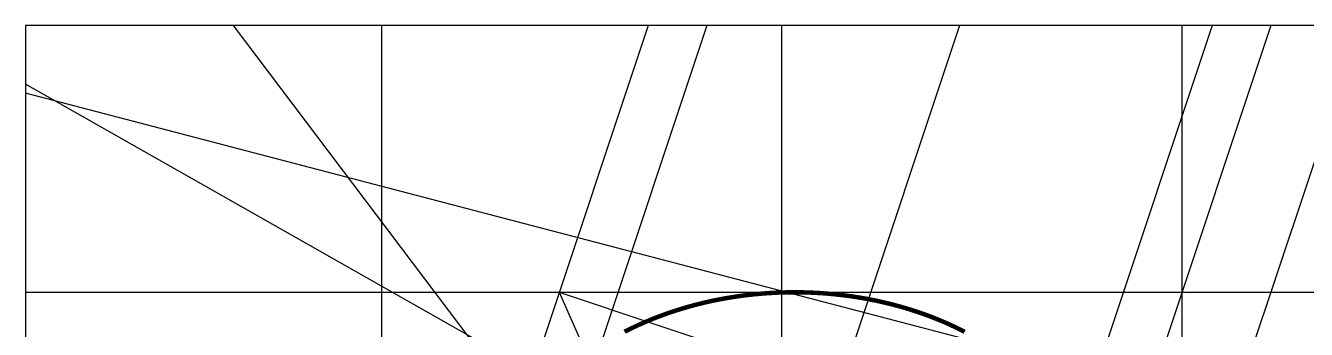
# Model space of a CAD drawing. Extents: x -732 to 2500, y -1000 to 1032.
# Drawn here: x 1000 to 1288, y -768.3 to -700 of the extents above; entities that cross this region are included whole.
import ezdxf

# ---------------------------------------------------------------- set-up
doc = ezdxf.new("R2010")
doc.units = 0
doc.header["$MEASUREMENT"] = 0
doc.layers.add('Text 5', color=242, linetype='Continuous')
doc.layers.add('Text 5 Guide', color=254, linetype='Continuous')

msp = doc.modelspace()

# ---------------------------------------------------------------- linework, layer by layer
at = {"layer": 'Text 5'}
msp.add_lwpolyline([(1000, -1000), (1700, -1000), (1700, -700), (1000, -700)], close=True, dxfattribs=at)
at = {"layer": 'Text 5', "const_width": 1}
msp.add_lwpolyline([(1134.69, -768.88), (1134.81, -768.81), (1134.94, -768.75), (1135.07, -768.68), (1135.19, -768.62), (1135.32, -768.56), (1135.45, -768.49), (1135.58, -768.43), (1135.7, -768.36), (1135.83, -768.3), (1135.96, -768.24), (1136.09, -768.18), (1136.22, -768.11), (1136.34, -768.05), (1136.47, -767.99), (1136.6, -767.93), (1136.73, -767.87), (1136.86, -767.8), (1136.99, -767.74), (1137.12, -767.68), (1137.25, -767.62), (1137.38, -767.56), (1137.51, -767.5), (1137.64, -767.44), (1137.77, -767.38), (1137.9, -767.32), (1138.03, -767.26), (1138.16, -767.2), (1138.29, -767.14), (1138.42, -767.09), (1138.55, -767.03), (1138.68, -766.97), (1138.82, -766.91), (1138.95, -766.85), (1139.08, -766.8), (1139.21, -766.74), (1139.34, -766.68), (1139.48, -766.63), (1139.61, -766.57), (1139.74, -766.51), (1139.87, -766.46), (1140.01, -766.4), (1140.14, -766.35), (1140.27, -766.29), (1140.41, -766.24), (1140.54, -766.18), (1140.67, -766.13), (1140.81, -766.07), (1140.94, -766.02), (1141.07, -765.96), (1141.21, -765.91), (1141.34, -765.86), (1141.48, -765.8), (1141.61, -765.75), (1141.75, -765.7), (1141.88, -765.65), (1142.02, -765.59), (1142.15, -765.54), (1142.29, -765.49), (1142.42, -765.44), (1142.56, -765.39), (1142.69, -765.34), (1142.83, -765.29), (1142.96, -765.24), (1143.1, -765.19), (1143.24, -765.14), (1143.37, -765.09), (1143.51, -765.04), (1143.65, -764.99), (1143.78, -764.94), (1143.92, -764.89), (1144.06, -764.84), (1144.19, -764.79), (1144.33, -764.74), (1144.47, -764.7), (1144.6, -764.65), (1144.74, -764.6), (1144.88, -764.55), (1145.02, -764.51), (1145.16, -764.46), (1145.29, -764.41), (1145.43, -764.37), (1145.57, -764.32), (1145.71, -764.28), (1145.85, -764.23), (1145.99, -764.19), (1146.12, -764.14), (1146.26, -764.1), (1146.4, -764.05), (1146.54, -764.01), (1146.68, -763.96), (1146.82, -763.92), (1146.96, -763.88), (1147.1, -763.83), (1147.24, -763.79), (1147.38, -763.75), (1147.52, -763.7), (1147.66, -763.66), (1147.8, -763.62), (1147.94, -763.58), (1148.08, -763.54), (1148.22, -763.49), (1148.36, -763.45), (1148.5, -763.41), (1148.64, -763.37), (1148.78, -763.33), (1148.92, -763.29), (1149.06, -763.25), (1149.21, -763.21), (1149.35, -763.17), (1149.49, -763.13), (1149.63, -763.09), (1149.77, -763.05), (1149.91, -763.02), (1150.05, -762.98), (1150.2, -762.94), (1150.34, -762.9), (1150.48, -762.86), (1150.62, -762.83), (1150.77, -762.79), (1150.91, -762.75), (1151.05, -762.72), (1151.19, -762.68), (1151.34, -762.64), (1151.48, -762.61), (1151.62, -762.57), (1151.76, -762.54), (1151.91, -762.5), (1152.05, -762.47), (1152.19, -762.43), (1152.34, -762.4), (1152.48, -762.36), (1152.62, -762.33), (1152.77, -762.3), (1152.91, -762.26), (1153.06, -762.23), (1153.2, -762.2), (1153.34, -762.16), (1153.49, -762.13), (1153.63, -762.1), (1153.78, -762.07), (1153.92, -762.04), (1154.06, -762), (1154.21, -761.97), (1154.35, -761.94), (1154.5, -761.91), (1154.64, -761.88), (1154.79, -761.85), (1154.93, -761.82), (1155.08, -761.79), (1155.22, -761.76), (1155.37, -761.73), (1155.51, -761.7), (1155.66, -761.67), (1155.8, -761.65), (1155.95, -761.62), (1156.09, -761.59), (1156.24, -761.56), (1156.38, -761.53), (1156.53, -761.51), (1156.68, -761.48), (1156.82, -761.45), (1156.97, -761.43), (1157.11, -761.4), (1157.26, -761.37), (1157.41, -761.35), (1157.55, -761.32), (1157.7, -761.3), (1157.84, -761.27), (1157.99, -761.25), (1158.14, -761.22), (1158.28, -761.2), (1158.43, -761.17), (1158.58, -761.15), (1158.72, -761.13), (1158.87, -761.1), (1159.02, -761.08), (1159.16, -761.06), (1159.31, -761.03), (1159.46, -761.01), (1159.61, -760.99), (1159.75, -760.97), (1159.9, -760.94), (1160.05, -760.92), (1160.19, -760.9), (1160.34, -760.88), (1160.49, -760.86), (1160.64, -760.84), (1160.78, -760.82), (1160.93, -760.8), (1161.08, -760.78), (1161.23, -760.76), (1161.37, -760.74), (1161.52, -760.72), (1161.67, -760.7), (1161.82, -760.68), (1161.97, -760.67), (1162.11, -760.65), (1162.26, -760.63), (1162.41, -760.61), (1162.56, -760.6), (1162.71, -760.58), (1162.85, -760.56), (1163, -760.55), (1163.15, -760.53), (1163.3, -760.51), (1163.45, -760.5), (1163.6, -760.48), (1163.74, -760.47), (1163.89, -760.45), (1164.04, -760.44), (1164.19, -760.42), (1164.34, -760.41), (1164.49, -760.39), (1164.64, -760.38), (1164.78, -760.37), (1164.93, -760.35), (1165.08, -760.34), (1165.23, -760.33), (1165.38, -760.31), (1165.53, -760.3), (1165.68, -760.29), (1165.83, -760.28), (1165.98, -760.27), (1166.12, -760.26), (1166.27, -760.24), (1166.42, -760.23), (1166.57, -760.22), (1166.72, -760.21), (1166.87, -760.2), (1167.02, -760.19), (1167.17, -760.18), (1167.32, -760.17), (1167.47, -760.16), (1167.62, -760.16), (1167.77, -760.15), (1167.91, -760.14), (1168.06, -760.13), (1168.21, -760.12), (1168.36, -760.12), (1168.51, -760.11), (1168.66, -760.1), (1168.81, -760.09), (1168.96, -760.09), (1169.11, -760.08), (1169.26, -760.07), (1169.41, -760.07), (1169.56, -760.06), (1169.71, -760.06), (1169.86, -760.05), (1170.01, -760.05), (1170.16, -760.04), (1170.31, -760.04), (1170.46, -760.03), (1170.61, -760.03), (1170.76, -760.03), (1170.9, -760.02), (1171.05, -760.02), (1171.2, -760.02), (1171.35, -760.01), (1171.5, -760.01), (1171.65, -760.01), (1171.8, -760.01), (1171.95, -760.01), (1172.1, -760), (1172.25, -760), (1172.4, -760), (1172.55, -760), (1172.7, -760), (1172.85, -760), (1173, -760), (1173.15, -760), (1173.3, -760), (1173.45, -760), (1173.6, -760), (1173.75, -760), (1173.9, -760.01), (1174.05, -760.01), (1174.2, -760.01), (1174.35, -760.01), (1174.5, -760.01), (1174.65, -760.02), (1174.8, -760.02), (1174.95, -760.02), (1175.1, -760.03), (1175.25, -760.03), (1175.39, -760.03), (1175.54, -760.04), (1175.69, -760.04), (1175.84, -760.05), (1175.99, -760.05), (1176.14, -760.06), (1176.29, -760.06), (1176.44, -760.07), (1176.59, -760.07), (1176.74, -760.08), (1176.89, -760.09), (1177.04, -760.09), (1177.19, -760.1), (1177.34, -760.11), (1177.49, -760.12), (1177.64, -760.12), (1177.79, -760.13), (1177.94, -760.14), (1178.09, -760.15), (1178.23, -760.16), (1178.38, -760.17), (1178.53, -760.17), (1178.68, -760.18), (1178.83, -760.19), (1178.98, -760.2), (1179.13, -760.21), (1179.28, -760.22), (1179.43, -760.23), (1179.58, -760.25), (1179.73, -760.26), (1179.87, -760.27), (1180.02, -760.28), (1180.17, -760.29), (1180.32, -760.3), (1180.47, -760.32), (1180.62, -760.33), (1180.77, -760.34), (1180.92, -760.35), (1181.07, -760.37), (1181.21, -760.38), (1181.36, -760.4), (1181.51, -760.41), (1181.66, -760.42), (1181.81, -760.44), (1181.96, -760.45), (1182.11, -760.47), (1182.25, -760.48), (1182.4, -760.5), (1182.55, -760.52), (1182.7, -760.53), (1182.85, -760.55), (1183, -760.56), (1183.14, -760.58), (1183.29, -760.6), (1183.44, -760.62), (1183.59, -760.63), (1183.74, -760.65), (1183.88, -760.67), (1184.03, -760.69), (1184.18, -760.71), (1184.33, -760.72), (1184.48, -760.74), (1184.62, -760.76), (1184.77, -760.78), (1184.92, -760.8), (1185.07, -760.82), (1185.21, -760.84), (1185.36, -760.86), (1185.51, -760.88), (1185.66, -760.9), (1185.8, -760.93), (1185.95, -760.95), (1186.1, -760.97), (1186.24, -760.99), (1186.39, -761.01), (1186.54, -761.04), (1186.69, -761.06), (1186.83, -761.08), (1186.98, -761.1), (1187.13, -761.13), (1187.27, -761.15), (1187.42, -761.18), (1187.57, -761.2), (1187.71, -761.22), (1187.86, -761.25), (1188.01, -761.27), (1188.15, -761.3), (1188.3, -761.32), (1188.44, -761.35), (1188.59, -761.38), (1188.74, -761.4), (1188.88, -761.43), (1189.03, -761.46), (1189.17, -761.48), (1189.32, -761.51), (1189.47, -761.54), (1189.61, -761.56), (1189.76, -761.59), (1189.9, -761.62), (1190.05, -761.65), (1190.19, -761.68), (1190.34, -761.71), (1190.48, -761.74), (1190.63, -761.76), (1190.77, -761.79), (1190.92, -761.82), (1191.06, -761.85), (1191.21, -761.88), (1191.35, -761.91), (1191.5, -761.95), (1191.64, -761.98), (1191.79, -762.01), (1191.93, -762.04), (1192.07, -762.07), (1192.22, -762.1), (1192.36, -762.14), (1192.51, -762.17), (1192.65, -762.2), (1192.79, -762.23), (1192.94, -762.27), (1193.08, -762.3), (1193.23, -762.33), (1193.37, -762.37), (1193.51, -762.4), (1193.66, -762.44), (1193.8, -762.47), (1193.94, -762.51), (1194.09, -762.54), (1194.23, -762.58), (1194.37, -762.61), (1194.51, -762.65), (1194.66, -762.68), (1194.8, -762.72), (1194.94, -762.76), (1195.08, -762.79), (1195.23, -762.83), (1195.37, -762.87), (1195.51, -762.91), (1195.65, -762.94), (1195.79, -762.98), (1195.94, -763.02), (1196.08, -763.06), (1196.22, -763.1), (1196.36, -763.14), (1196.5, -763.18), (1196.64, -763.22), (1196.79, -763.25), (1196.93, -763.29), (1197.07, -763.34), (1197.21, -763.38), (1197.35, -763.42), (1197.49, -763.46), (1197.63, -763.5), (1197.77, -763.54), (1197.91, -763.58), (1198.05, -763.62), (1198.19, -763.67), (1198.33, -763.71), (1198.47, -763.75), (1198.61, -763.79), (1198.75, -763.84), (1198.89, -763.88), (1199.03, -763.92), (1199.17, -763.97), (1199.31, -764.01), (1199.45, -764.06), (1199.59, -764.1), (1199.73, -764.15), (1199.86, -764.19), (1200, -764.24), (1200.14, -764.28), (1200.28, -764.33), (1200.42, -764.37), (1200.56, -764.42), (1200.69, -764.47), (1200.83, -764.51), (1200.97, -764.56), (1201.11, -764.61), (1201.24, -764.65), (1201.38, -764.7), (1201.52, -764.75), (1201.66, -764.8), (1201.79, -764.85), (1201.93, -764.89), (1202.07, -764.94), (1202.2, -764.99), (1202.34, -765.04), (1202.48, -765.09), (1202.61, -765.14), (1202.75, -765.19), (1202.89, -765.24), (1203.02, -765.29), (1203.16, -765.34), (1203.29, -765.39), (1203.43, -765.45), (1203.56, -765.5), (1203.7, -765.55), (1203.83, -765.6), (1203.97, -765.65), (1204.1, -765.71), (1204.24, -765.76), (1204.37, -765.81), (1204.51, -765.86), (1204.64, -765.92), (1204.77, -765.97), (1204.91, -766.02), (1205.04, -766.08), (1205.18, -766.13), (1205.31, -766.19), (1205.44, -766.24), (1205.58, -766.3), (1205.71, -766.35), (1205.84, -766.41), (1205.98, -766.46), (1206.11, -766.52), (1206.24, -766.58), (1206.37, -766.63), (1206.5, -766.69), (1206.64, -766.75), (1206.77, -766.8), (1206.9, -766.86), (1207.03, -766.92), (1207.16, -766.98), (1207.3, -767.03), (1207.43, -767.09), (1207.56, -767.15), (1207.69, -767.21), (1207.82, -767.27), (1207.95, -767.33), (1208.08, -767.39), (1208.21, -767.45), (1208.34, -767.51), (1208.47, -767.57), (1208.6, -767.63), (1208.73, -767.69), (1208.86, -767.75), (1208.99, -767.81), (1209.12, -767.87), (1209.25, -767.93), (1209.37, -768), (1209.5, -768.06), (1209.63, -768.12), (1209.76, -768.18), (1209.89, -768.25), (1210.02, -768.31), (1210.14, -768.37), (1210.27, -768.44), (1210.4, -768.5), (1210.53, -768.56), (1210.65, -768.63), (1210.78, -768.69), (1210.91, -768.76), (1211.03, -768.82), (1211.16, -768.89)], dxfattribs=at)
at = {"layer": 'Text 5 Guide'}
for p, q in [((1140, -700), (1040, -1000)), ((1046.7, -700), (1273.3, -1000)), ((1153.18, -700), (1053.18, -1000)), ((1080, -700), (1080, -1000)), ((1210, -700), (1110, -1000)), ((1266.82, -700), (1166.82, -1000)), ((1170, -700), (1170, -1000)), ((1280, -700), (1180, -1000)), ((1300, -700), (1200, -1000)), ((1260, -700), (1260, -1000)), ((1505.83, -1000), (1000, -713.21)), ((1700, -898.43), (1000, -715.18)), ((1000, -760), (1700, -760)), ((1120, -760), (1246, -802)), ((1120, -760), (1200, -940))]:
    msp.add_line(p, q, dxfattribs=at)

doc.saveas('drawing.dxf')
